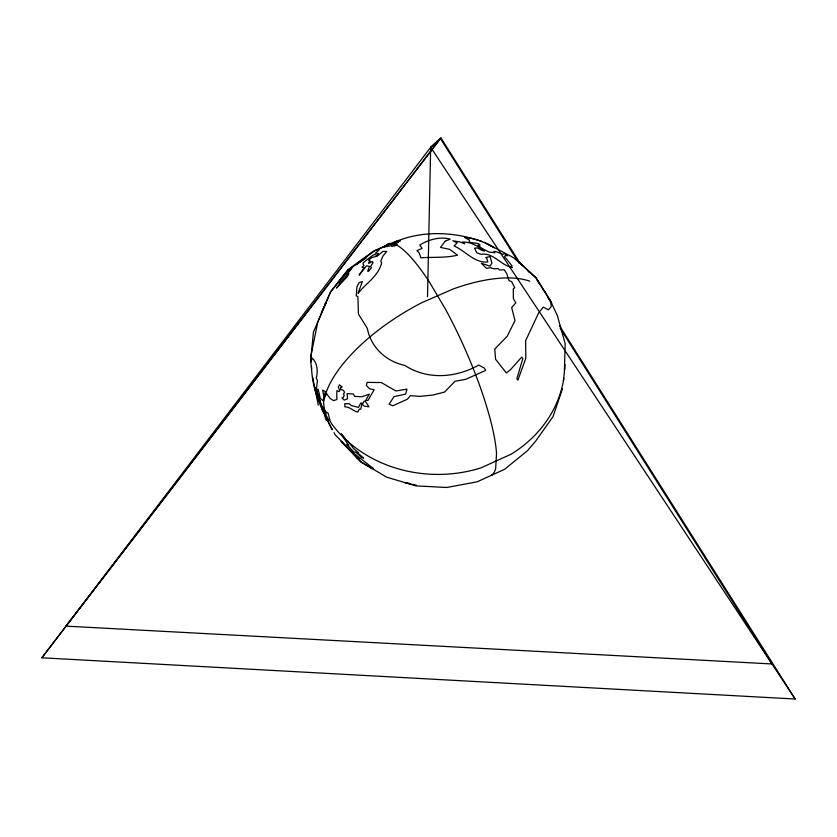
<?xml version="1.0" encoding="UTF-8"?>
<svg xmlns="http://www.w3.org/2000/svg" width="837" height="837" viewBox="0 0 837 837"><rect width="100%" height="100%" fill="white"/><g stroke="black" fill="none" stroke-linecap="round" stroke-linejoin="round"><path stroke-width="1.26" d="M427.519 296.769L430.668 147.312L440.973 137.979L519.756 262.776M563.406 380.877L564.337 372.863L565.163 343.693L557.348 315.57L550.84 301.686L535.994 277.926L514.765 258.382M562.485 388.766L552.995 416.659L535.335 441.57L527.268 450.871L504.596 469.295L477.09 481.83L446.738 487.49L415.78 485.868L386.506 477.1L361.019 461.898L341.119 441.444M386.694 245.544L373.082 251.382L347.941 269.734L330.448 291.914L317.694 322.371L310.977 355.589L310.757 362.369L312.316 358.163C317.453 363.258 318.07 371.23 316.292 377.895L317.464 380.804L316.26 390.168L320.728 403.235L316.679 390.283L318.112 389.038L320.278 398.234L323.26 400.933L323.846 396.707L322.653 390.115L325.614 391.779L324.358 394.311L325.342 396.121L326.65 393.652L329.977 398.297L333.544 400.682L336.819 399.49L336.83 390.691L339.372 391.475L339.822 390.701L338.305 387.165L339.403 384.821L342.061 386.851L341.653 387.552L340.607 387.301L340.607 389.351L343.411 390.324L344.603 392.302L343.473 393.913L344.227 395.503L343.076 397.721L341.894 397.993L344.269 400.117L347.585 398.705L347.041 393.652L353.402 394.028L354.585 396.403L361.825 396.759L369.368 394.101L365.759 400.379L368.008 400.442L374.17 389.707L369.567 388.797L366.303 385.418L367.213 382.394L381.295 382.53L395.87 390.973L406.96 389.142L405.631 394.101L393.965 396.665L389.132 404.177L392.773 405.809L407.483 399.165L410.329 395.671L419.933 396.372L432.792 395.043L444.531 392.082L454.983 381.274L465.79 379.287L485.544 370.477L484.445 368.102L478.67 365.099C456.05 377.895 427.33 380.134 404.972 365.476A54.175 48.975 -18.6 0 1 367.349 328.439L358.435 314.021L357.901 296.591L356.248 295.796L356.928 286.829L359.063 282.697L362.348 281.546L358.079 293.316C366.198 283.052 378.125 276.409 381.641 263.038L380.762 261.238L382.812 256.248L386.757 251.403L382.854 251.456L377.299 256.132L371.68 257.555L368.542 260.349L370.289 261.102L368.353 262.912L368.908 263.289L372.203 261.562L373.124 262.452L370.634 266.574L371.482 267.725L368.793 271.062L367.715 271.261L369.473 266.354L366.46 265.8L359.104 275.143L364.105 267.976L361.971 267.17L364.011 265.622L362.902 263.885L363.258 262.766L372.381 255.536L374.871 254.364L376.723 255.452L378.429 253.454L375.436 253.172L379.171 249.897L378.617 249.227L379.37 248.579L382.739 247.145M321.324 312.609L325.792 303.371M330.081 293.096L313.446 332.153L310.621 360.914L311.584 368.918M41.85 657.798L430.668 147.312L440.973 137.979L41.85 657.798L795.15 699.021L559.493 325.729M330.584 291.998L348.056 269.859M325.08 303.664L326.242 302.241M341.391 441.664L360.925 462.024L371.869 468.553L372.36 468.061M416.271 485.125L412.348 484.33M388.713 244.645L389.31 244.383M385.041 246.162L385.878 245.796M385.595 245.932L382.258 247.386L391.444 243.441L390.335 243.944M383.838 246.758L385.857 245.879M391.706 243.452C419.86 230.029 453.162 231.305 482.143 241.537M380.406 248.233L375.091 250.483L356.593 264.21L366.386 257.545L365.016 258.633L350.232 268.541L348.61 270.926L351.917 268.039L349.678 271.073L344.97 275.122L338.975 282.812L337.719 282.686M410.538 483.629L405.139 482.677L411.145 484.058M371.869 468.553L373.365 468.511L352.523 452.262L353.308 453.372L335.062 434.685L334.068 432.603M356.939 457.933L359.021 458.655M484.403 242.301L513.29 257.534L520.133 263.1L536.119 277.821L550.987 301.613M492.187 246.517L493.265 247.02M486.883 243.651L494.385 247.815C485.282 242.353 475.071 238.346 464.514 237.352L469.494 240.156L469.076 242.186L478.335 243.567L480.114 245.126L477.906 245.21L481.578 248.16L488.808 251.979L494.991 252.764L493.725 251.498L495.368 251.382L502.441 254.207L504.983 253.726L507.337 255.902L505.747 255.243L504.449 256.561L512.035 265.8L511.083 266.302L512.338 267.589C501.039 265.57 493.255 252.115 481.034 254.312L476.87 252.92L474.506 248.118L477.54 248.014L482.782 250.797L484.56 250.87C477.781 246.496 471.304 241.736 462.505 242.029L464.702 243.787L459.869 241.924L452.859 240.774L457.18 242.835L454.041 245.911C465.278 250.755 474.589 263.414 487.835 261.95L486.768 258.351L485.774 257.503L490.053 256.572L491.915 263.121L490.022 266.135L481.338 263.257L486.475 268.363L490.482 267.694L494.301 268.886L497.9 268.52L499.616 269.953L504.355 269.828L506.824 273.835L509.011 280.583L511.627 281.619L514.776 287.834L513.301 288.744L513.353 298.495L515.77 302.952L511.648 307.587L515.017 320.581L507.191 336.265L494.751 349.123L495.588 359.293L506.395 372.957L510.476 369.703L521.744 357.064L522.822 358.634L516.847 378.701L517.894 380.176L525.835 358.257L525.636 340.68L538.766 312.682L543.286 307.148L548.455 309.836L551.175 306.698L550.934 303.193L551.719 303.182L550.254 301.623M528.053 271.178L529.528 272.559M548.109 297.972L550.6 301.32M520.133 263.1L522.34 265.664M430.689 147.291L795.15 699.021M519.128 263.236L440.408 138.492L65.966 626.128L771.986 663.961L560.225 328.366M536.998 279.778L539.122 283.387M325.059 411.637L326.252 413.844M329.223 419.358L331.598 423.773A126.753 110.63 -0.3 0 0 480.961 467.883L511.187 454.156A126.753 110.63 -0.3 0 0 563.824 378.387M312.525 376.807L318.301 405.139M324.61 411.814L325.331 418.207A126.889 55.085 -30.1 0 0 326.367 420.362M529.748 281.169A126.889 55.085 -30.1 0 0 453.183 288.985L421.9 302.649A126.889 55.085 -30.1 0 0 323.595 402.743L324.463 410.538L317.39 397.397A126.753 110.63 -0.3 0 1 311.479 366.313M543.391 289.759A126.889 55.085 -30.1 0 1 545.619 292.647M564.954 364.451A126.753 110.63 -0.3 0 1 564.776 369.535M385.072 246.423A126.722 27.82 66.1 0 1 429.684 282.487L445.504 309.23A126.722 27.82 66.1 0 1 496.529 453.466L495.671 468.448A126.722 27.82 66.1 0 1 490.859 475.552M348.642 272.977L348.631 274.515L346.78 277.173L336.422 288.054L348.642 272.977M361.887 404.051L360.716 409.272L359.387 409.073L357.755 412.066C353.12 411.197 349.939 406.625 344.886 406.845L344.802 403.664L349.416 403.8L351.163 405.506L358.508 407.399L360.695 403.099L363.237 403.131L364.043 401.164L365.246 401.09L368.929 406.803L364.357 406.217L361.887 404.051M445.127 241.234L440.503 247.417L449.731 249.353L457.577 255.18C445.514 258.068 432.949 256.949 420.812 257.796L419.358 253.109L416.952 250.671L422.026 248.359L419.766 245.032C428.575 239.654 440.084 236.264 450.118 239.141L445.127 241.234M322.569 408.393L322.057 408.979L321.084 407.18L317.139 396.665L315.57 387.437L316.899 394.593L322.569 408.393M391.088 243.536L390.23 244.216L391.737 244.927L396.707 243.619L397.041 244.802L394.342 246.068L393.934 245.597L391.873 246.486L391.465 245.639L381.86 247.501L391.088 243.536M329.715 419.494L328.784 420.174L324.704 412.892L323.239 407.389L326.032 411.783L328.198 413.321L329.715 419.494M398.266 242.291L393.84 243.745L392.919 242.751L398.203 240.47L400.337 240.983L397.92 241.883L398.266 242.291M358.508 452.911L357.807 453.12L363.729 458.038L361.793 457.557L355.913 452.231L353.789 451.917L350.996 449.04L346.916 444.374L348.694 445.619L341.245 433.848L344.195 437.019L345.566 439.875L347.439 440.712L353.486 448.423L358.508 452.911M332.027 429.13L321.942 409.147L332.09 429.737L332.027 429.13"/></g></svg>
